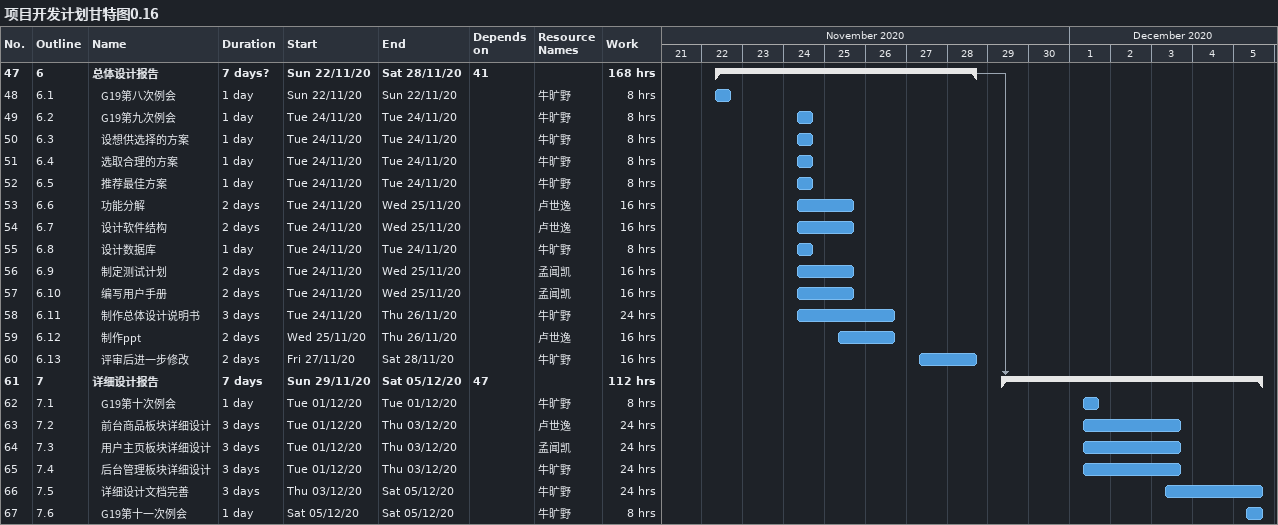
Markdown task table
项目开发计划甘特图0.16

| ID | WBS | Task | Duration | Start | Finish | Predecessors | Resources | Work (h) |
|---|---|---|---|---|---|---|---|---|
| 47 | 6 | **总体设计报告** | 7d? | 2020-11-22 | 2020-11-28 | 41 |  | 168 |
| 48 | 6.1 | G19第八次例会 | 1d | 2020-11-22 | 2020-11-22 |  | 牛旷野 | 8 |
| 49 | 6.2 | G19第九次例会 | 1d | 2020-11-24 | 2020-11-24 |  | 牛旷野 | 8 |
| 50 | 6.3 | 设想供选择的方案 | 1d | 2020-11-24 | 2020-11-24 |  | 牛旷野 | 8 |
| 51 | 6.4 | 选取合理的方案 | 1d | 2020-11-24 | 2020-11-24 |  | 牛旷野 | 8 |
| 52 | 6.5 | 推荐最佳方案 | 1d | 2020-11-24 | 2020-11-24 |  | 牛旷野 | 8 |
| 53 | 6.6 | 功能分解 | 2d | 2020-11-24 | 2020-11-25 |  | 卢世逸 | 16 |
| 54 | 6.7 | 设计软件结构 | 2d | 2020-11-24 | 2020-11-25 |  | 卢世逸 | 16 |
| 55 | 6.8 | 设计数据库 | 1d | 2020-11-24 | 2020-11-24 |  | 牛旷野 | 8 |
| 56 | 6.9 | 制定测试计划 | 2d | 2020-11-24 | 2020-11-25 |  | 孟闻凯 | 16 |
| 57 | 6.10 | 编写用户手册 | 2d | 2020-11-24 | 2020-11-25 |  | 孟闻凯 | 16 |
| 58 | 6.11 | 制作总体设计说明书 | 3d | 2020-11-24 | 2020-11-26 |  | 牛旷野 | 24 |
| 59 | 6.12 | 制作ppt | 2d | 2020-11-25 | 2020-11-26 |  | 卢世逸 | 16 |
| 60 | 6.13 | 评审后进一步修改 | 2d | 2020-11-27 | 2020-11-28 |  | 牛旷野 | 16 |
| 61 | 7 | **详细设计报告** | 7d | 2020-11-29 | 2020-12-05 | 47 |  | 112 |
| 62 | 7.1 | G19第十次例会 | 1d | 2020-12-01 | 2020-12-01 |  | 牛旷野 | 8 |
| 63 | 7.2 | 前台商品板块详细设计 | 3d | 2020-12-01 | 2020-12-03 |  | 卢世逸 | 24 |
| 64 | 7.3 | 用户主页板块详细设计 | 3d | 2020-12-01 | 2020-12-03 |  | 孟闻凯 | 24 |
| 65 | 7.4 | 后台管理板块详细设计 | 3d | 2020-12-01 | 2020-12-03 |  | 牛旷野 | 24 |
| 66 | 7.5 | 详细设计文档完善 | 3d | 2020-12-03 | 2020-12-05 |  | 牛旷野 | 24 |
| 67 | 7.6 | G19第十一次例会 | 1d | 2020-12-05 | 2020-12-05 |  | 牛旷野 | 8 |
